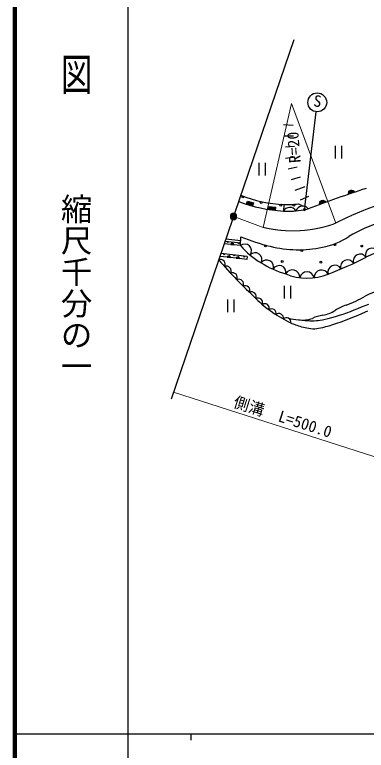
# Model space of a CAD drawing. Units: millimetres, scale not verified. Extents: x 40000 to 680000, y 20000 to 380000.
# Drawn here: x 40000 to 95907, y 202409 to 319400 of the extents above; entities that cross this region are included whole.
import ezdxf
from ezdxf.enums import TextEntityAlignment as Align

# ---------------------------------------------------------------- set-up
doc = ezdxf.new("R2010")
doc.units = ezdxf.units.MM
doc.header["$LTSCALE"] = 1000
doc.header["$PDMODE"] = 32
doc.header["$PDSIZE"] = 500
doc.linetypes.add('CHAIN', pattern=[18.5, 12, -1.5, 3.5, -1.5])
for name, color, linetype, lineweight in [('M-BGD', 7, 'Continuous', 25), ('M-BMK', 2, 'CHAIN', 13), ('M-BMK-SRVR', 3, 'Continuous', 25), ('M-STR-HTXT', 7, 'Continuous', 13), ('M-STR-STRC', 7, 'Continuous', 25), ('M-TTL', 2, 'Continuous', 140), ('M-TTL-BAND', 7, 'Continuous', 25)]:
    doc.layers.add(name, color=color, linetype=linetype, lineweight=lineweight)
doc.layers.add('M-OTRS', color=6, linetype='Continuous')
doc.styles.add('@ＭＳ ゴシック', font='')
doc.styles.add('ＭＳ ゴシック', font='')
doc.styles.get('@ＭＳ ゴシック').set_extended_font_data('@MS Gothic')
doc.styles.get('ＭＳ ゴシック').set_extended_font_data('MS Gothic')

msp = doc.modelspace()

# ---------------------------------------------------------------- hatches: boundary and pattern name
at = {"layer": 'M-BGD'}
for points in [[(93106, 290849, -0.41465), (93423, 291482, -0.41465), (94055, 291164)], [(77816, 288974), (76855, 289252), (77004, 289730), (77945, 289457)], [(88494, 289227, -0.41465), (88792, 289869, -0.41465), (89434, 289569)], [(81399, 288291), (80408, 288425), (80485, 288919), (81456, 288788)], [(86241, 288413, 1), (85941, 288413, 0.41421), (86091, 288263, 0.41421)], [(74850, 282791, 0.41421), (74630, 283068, 0.41421), (74353, 282847)], [(74305, 280780, 0.99999), (73808, 280836)], [(75732, 280621, 0.99999), (75235, 280677)]]:
    msp.add_hatch(color=256, dxfattribs=at).paths.add_polyline_path(points)
at = {"layer": 'M-BMK-SRVR'}
msp.add_hatch(color=256, dxfattribs=at).paths.add_polyline_path([(75292, 287310, 0.41422), (74792, 287810, 0.41422), (74292, 287310, 0.41421), (74792, 286810, 0.41421)])

# ---------------------------------------------------------------- linework, layer by layer
at = {"layer": 'M-BGD'}
for p, q in [((84299, 301773), (82723, 301877)), ((84355, 300098), (82811, 300092)), ((84509, 298437), (83037, 298328)), ((90965, 298556), (90965, 296556)), ((91965, 298556), (91965, 296556)), ((84538, 296763), (83035, 296545)), ((78806, 295819), (78806, 293819)), ((79806, 295819), (79806, 293819)), ((84894, 295130), (83474, 294821)), ((85388, 293537), (83962, 293120)), ((86113, 292033), (84534, 291450)), ((86738, 290509), (85371, 289892)), ((82803, 289221), (82720, 288176)), ((85111, 289322), (85869, 288945)), ((73455, 283388), (75920, 283134)), ((73573, 283735), (75942, 283486)), ((75892, 282673), (75978, 284068)), ((74344, 282848), (73311, 282965)), ((75892, 282673), (74859, 282790)), ((73799, 280837), (72630, 280967)), ((76964, 280966), (72788, 281432)), ((75235, 280677), (74314, 280779)), ((76964, 280966), (76911, 280490)), ((75732, 280621), (75235, 280677)), ((76911, 280490), (75732, 280621)), ((82859, 276290), (82859, 274290)), ((83859, 276290), (83859, 274290)), ((73858, 274080), (73858, 272080)), ((74858, 274080), (74858, 272080))]:
    msp.add_line(p, q, dxfattribs=at)
for points in [[(93106, 290849, -0.41465), (93423, 291482, -0.41465), (94055, 291164)], [(88494, 289227, -0.41465), (88792, 289869, -0.41465), (89434, 289569)], [(86241, 288413, 1), (85941, 288413, 0.41421), (86091, 288263, 0.41421)], [(74850, 282791, 0.41421), (74630, 283068, 0.41421), (74353, 282847)], [(74305, 280780, 0.99999), (73808, 280836)], [(75732, 280621, 0.99999), (75235, 280677)]]:
    msp.add_lwpolyline(points, format="xyb", close=True, dxfattribs=at)
for points in [[(77816, 288974), (76855, 289252), (77004, 289730), (77945, 289457)], [(81399, 288291), (80408, 288425), (80485, 288919), (81456, 288788)]]:
    msp.add_lwpolyline(points, close=True, dxfattribs=at)
for points in [[(85705, 270834), (86128, 270788), (86526, 270754), (86906, 270731), (87274, 270721), (87638, 270726), (87974, 270740), (88278, 270764), (88585, 270804), (88928, 270865), (89343, 270955), (89849, 271078), (90422, 271229), (91034, 271403), (91655, 271591), (92254, 271786), (92832, 271994), (93408, 272218), (93982, 272451), (94557, 272688), (95134, 272921), (96300, 273384)], [(83927, 270388), (84085, 270313), (84260, 270237), (84450, 270160), (84654, 270082), (84873, 270006), (85109, 269927), (85361, 269846), (85626, 269766), (85902, 269693), (86183, 269631), (86472, 269576), (86768, 269524), (87074, 269483), (87389, 269459), (87712, 269460), (88024, 269482), (88327, 269521), (88647, 269581), (89015, 269668), (89459, 269787), (89990, 269942), (90590, 270128), (91240, 270342), (91924, 270578), (92625, 270832), (92990, 270972), (93379, 271125), (93785, 271289), (94200, 271460), (94617, 271634), (95808, 272132), (96162, 272278)]]:
    msp.add_lwpolyline(points, dxfattribs=at)
for centre, radius in [((76295, 290409), 150), ((79208, 289541), 150), ((82296, 289104), 150), ((84407, 289104), 150), ((73864, 283261), 75), ((75652, 283074), 75), ((79891, 282617), 150), ((85671, 281879), 150), ((90912, 282825), 150), ((95175, 282607), 150), ((73282, 281299), 75), ((74890, 281133), 75), ((76463, 280939), 75), ((82552, 280143), 150), ((88697, 280059), 150)]:
    msp.add_circle(centre, radius, dxfattribs=at)
for centre, radius, start, end in [((146782, 130874), 168739, 107.54793, 110.86826), ((83565, 309374), 20168, 247.81014, 267.83279), ((84206, 312775), 24644, 249.56349, 266.54191), ((83339, 303348), 14138, 267.82777, 277.20173), ((83499, 301183), 13031, 266.57014, 280.81271), ((83725, 287591), 1163, 32.07203, 149.83176), ((85793, 287784), 1163, 40.83555, 158.59527), ((83499, 301183), 13031, 282.13174, 284.09717), ((107010, 259946), 27904, 107.99941, 119.86264), ((134804, 201279), 88557, 107.90442, 116.08793), ((87702, 312524), 30776, 247.60766, 256.73229), ((87008, 292996), 10754, 280.24112, 304.60482), ((76587, 281844), 1082, 322.57029, 129.95504), ((87564, 293316), 15796, 222.35787, 253.59626), ((85115, 300318), 18305, 255.8447, 281.99752), ((96834, 281222), 1055, 28.06102, 202.75092), ((78248, 280458), 1082, 330.37989, 137.76464), ((63604, 345152), 71971, 291.39342, 296.62818), ((94922, 280239), 1101, 31.47244, 200.03901), ((72716, 279707), 759, 331.63551, 111.2228), ((136958, 336402), 85422, 220.95121, 226.68652), ((80081, 279312), 1082, 338.18948, 145.57424), ((92931, 279316), 1101, 29.72751, 198.29408), ((73671, 278643), 759, 332.5914, 112.17868), ((82053, 278425), 1082, 345.99908, 153.38384), ((84153, 277631), 1176, 357.57001, 153.12575), ((86477, 277328), 1176, 12.02365, 167.57938), ((88804, 277615), 1176, 26.47729, 182.03302), ((90912, 278453), 1101, 27.98259, 196.54916), ((74643, 277596), 759, 333.54728, 113.13457), ((75633, 276564), 759, 334.50316, 114.09045), ((86510, 286645), 9140, 248.12106, 291.48197), ((76640, 275550), 759, 335.45905, 115.04634), ((114419, 234811), 43996, 107.38015, 115.16732), ((77663, 274552), 759, 336.41493, 116.00222), ((78706, 273619), 718, 336.2144, 118.90703), ((92514, 288720), 20243, 225.63407, 244.90055), ((86929, 289352), 17142, 289.67355, 300.81445), ((79752, 272725), 718, 340.0677, 122.76032), ((80856, 271904), 718, 343.921, 126.61362), ((94658, 266970), 6541, 107.4178, 124.48518), ((82012, 271159), 718, 347.77429, 130.46692), ((90254, 264607), 7123, 100.10966, 114.16646), ((87946, 277340), 5817, 280.47256, 301.14127), ((83216, 270493), 718, 351.62759, 134.32021), ((85283, 277071), 6185, 253.49198, 268.36767), ((85807, 275241), 4409, 260.86835, 290.31477)]:
    msp.add_arc(centre, radius, start, end, dxfattribs=at)
at = {"layer": 'M-BMK'}
msp.add_line((75262, 287137), (79496, 285583), dxfattribs=at)
for centre, radius, start, end in [((116393, 236193), 56129, 105.23656, 117.22056), ((84212, 305019), 20000, 256.3617, 288.98388)]:
    msp.add_arc(centre, radius, start, end, dxfattribs=at)
at = {"layer": 'M-BMK-SRVR'}
for p, q in [((84373, 315404), (74954, 287783)), ((74631, 286836), (64886, 258261))]:
    msp.add_line(p, q, dxfattribs=at)
msp.add_lwpolyline([(75292, 287310, 0.41422), (74792, 287810, 0.41422), (74292, 287310, 0.41421), (74792, 286810, 0.41421)], format="xyb", close=True, dxfattribs=at)
at = {"layer": 'M-OTRS'}
msp.add_point((74792, 287310), dxfattribs=at)
at = {"layer": 'M-STR-HTXT'}
for p, q in [((79496, 285583), (83996, 305293)), ((83996, 305293), (91043, 286272)), ((65269, 259382), (98634, 248654))]:
    msp.add_line(p, q, dxfattribs=at)
at = {"layer": 'M-STR-STRC'}
msp.add_line((86143, 288755), (87936, 303972), dxfattribs=at)
msp.add_circle((88111, 305462), 1500, dxfattribs=at)
at = {"layer": 'M-TTL'}
msp.add_line((40000, 380000), (40000, 20000), dxfattribs=at)
at = {"layer": 'M-TTL-BAND'}
for p, q in [((58000, 370000), (58000, 20000)), ((40000, 205000), (579000, 205000)), ((68000, 205000), (68000, 204000))]:
    msp.add_line(p, q, dxfattribs=at)

# ---------------------------------------------------------------- texts
at = {"layer": 'M-STR-HTXT', "style": 'ＭＳ ゴシック'}
msp.add_text('R=20', height=1833, rotation=94.433, dxfattribs=at).set_placement((86032, 295934), align=Align.BOTTOM_LEFT)
msp.add_text('側溝\u3000L=500.0', height=1833, rotation=342.175, dxfattribs=at).set_placement((82176, 254051), align=Align.BOTTOM_CENTER)
at = {"layer": 'M-STR-STRC', "style": 'ＭＳ ゴシック'}
msp.add_text('S', height=1833, rotation=353.219, dxfattribs=at).set_placement((87990, 304207), align=Align.BOTTOM_CENTER)
at = {"layer": 'M-TTL-BAND', "style": '@ＭＳ ゴシック', "width": 1.4}
msp.add_text('平  面  図', height=3666, rotation=270, dxfattribs=at).set_placement((49777, 306475), align=Align.MIDDLE_RIGHT)
at = {"layer": 'M-TTL-BAND', "style": '@ＭＳ ゴシック'}
msp.add_text('縮尺千分の一', height=3666, rotation=270, dxfattribs=at).set_placement((49777, 261030), align=Align.MIDDLE_RIGHT)

doc.saveas('drawing.dxf')
